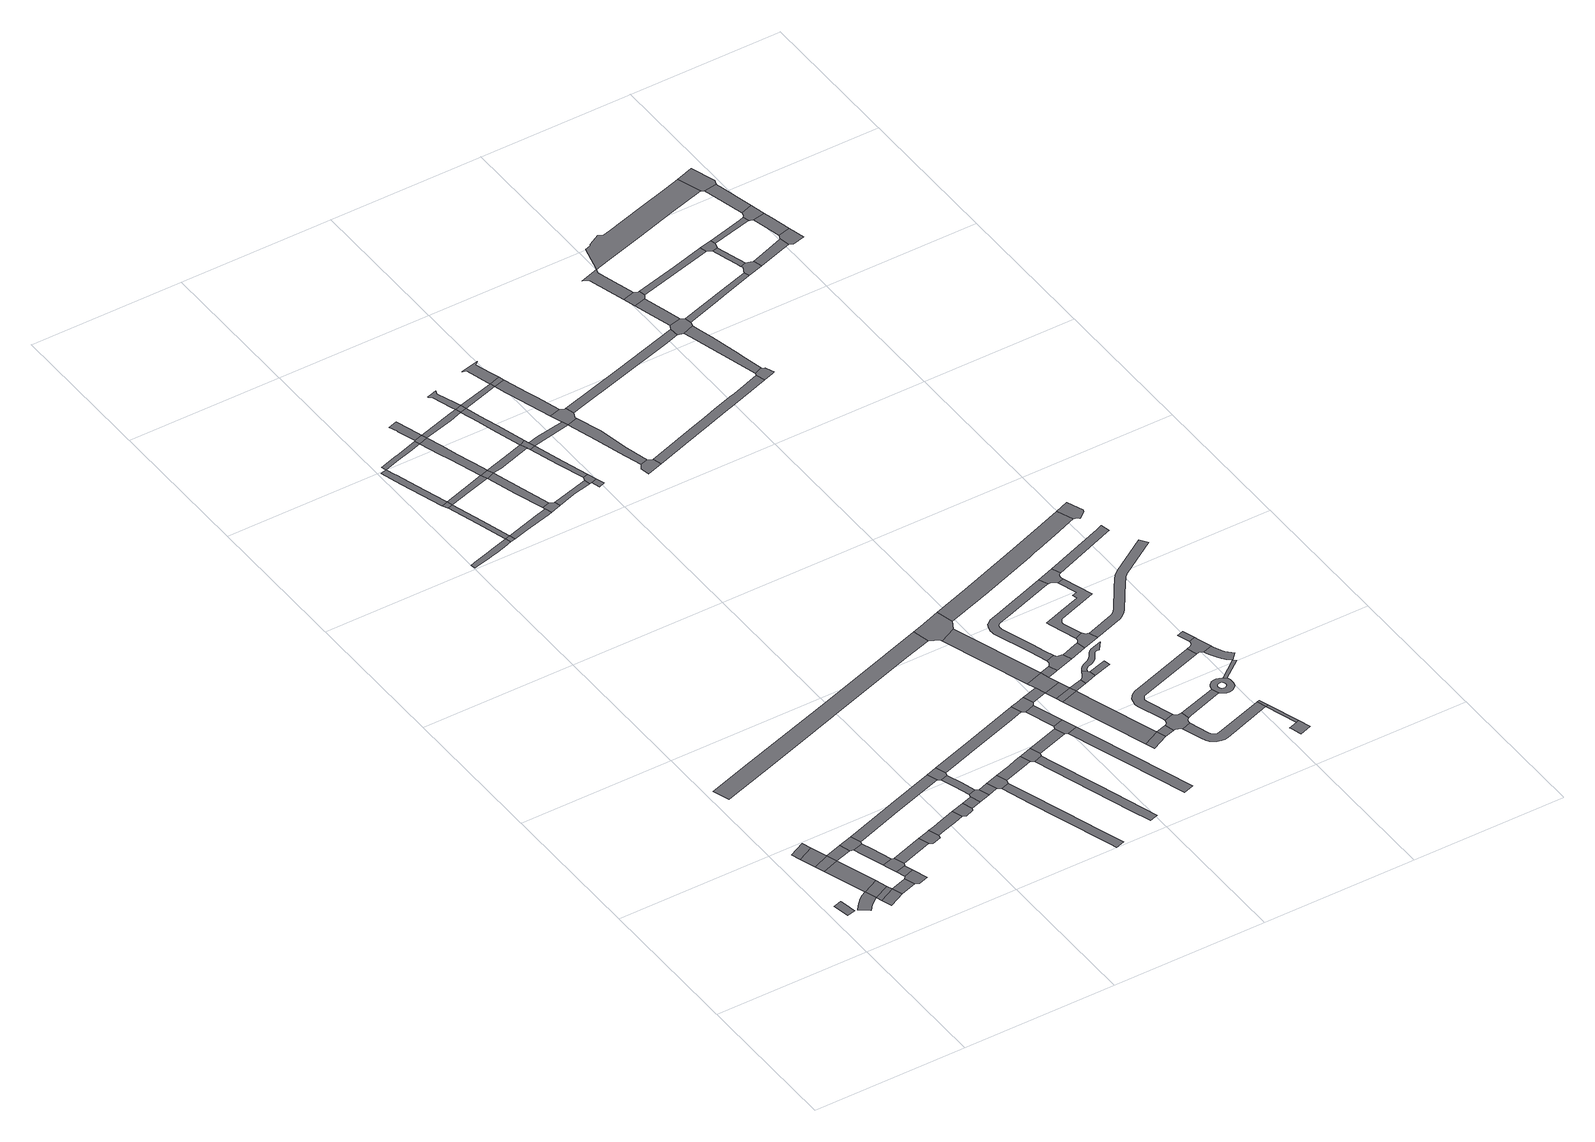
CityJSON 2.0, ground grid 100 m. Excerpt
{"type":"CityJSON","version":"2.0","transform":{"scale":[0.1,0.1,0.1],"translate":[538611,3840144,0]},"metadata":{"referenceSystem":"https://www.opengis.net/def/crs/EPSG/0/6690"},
"CityObjects":{
"road1":{"type":"Road","attributes":{"RoadStructureAttribute.sectionType":"1"},"geometry":[{"type":"MultiSurface","lod":"1","boundaries":[[[0,1,2,3,4,5]]]}]},
"road2":{"type":"Road","attributes":{"RoadStructureAttribute.sectionType":"1"},"geometry":[{"type":"MultiSurface","lod":"1","boundaries":[[[6,7,8,9,10,11,12,13]]]}]},
"road3":{"type":"Road","geometry":[{"type":"MultiSurface","lod":"1","boundaries":[[[14,15,16,17]]]}]},
"road4":{"type":"Road","attributes":{"RoadStructureAttribute.sectionType":"1"},"geometry":[{"type":"MultiSurface","lod":"1","boundaries":[[[17,16,18,19]]]}]},
"road5":{"type":"Road","geometry":[{"type":"MultiSurface","lod":"1","boundaries":[[[19,18,20,21]]]}]},
"road6":{"type":"Road","attributes":{"RoadStructureAttribute.sectionType":"1"},"geometry":[{"type":"MultiSurface","lod":"1","boundaries":[[[21,20,6,22]]]}]},
"road7":{"type":"Road","geometry":[{"type":"MultiSurface","lod":"1","boundaries":[[[22,6,13,23]]]}]},
"road8":{"type":"Road","attributes":{"RoadStructureAttribute.sectionType":"1"},"geometry":[{"type":"MultiSurface","lod":"1","boundaries":[[[23,13,24,25]]]}]},
"road9":{"type":"Road","geometry":[{"type":"MultiSurface","lod":"1","boundaries":[[[25,24,26,27]]]}]},
"road10":{"type":"Road","geometry":[{"type":"MultiSurface","lod":"1","boundaries":[[[28,19,21,29]]]}]},
"road11":{"type":"Road","geometry":[{"type":"MultiSurface","lod":"1","boundaries":[[[30,25,27,31]]]}]},
"road12":{"type":"Road","geometry":[{"type":"MultiSurface","lod":"1","boundaries":[[[32,28,29,33,34,35]]]}]},
"road13":{"type":"Road","geometry":[{"type":"MultiSurface","lod":"1","boundaries":[[[36,34,33,37,38,39]]]}]},
"road14":{"type":"Road","geometry":[{"type":"MultiSurface","lod":"1","boundaries":[[[40,41,30,31,42,43]]]}]},
"road15":{"type":"Road","geometry":[{"type":"MultiSurface","lod":"1","boundaries":[[[44,45,41,40]]]}]},
"road16":{"type":"Road","geometry":[{"type":"MultiSurface","lod":"1","boundaries":[[[46,39,38,47,45,44,48,49]]]}]},
"road17":{"type":"Road","geometry":[{"type":"MultiSurface","lod":"1","boundaries":[[[50,49,48,51]]]}]},
"road18":{"type":"Road","geometry":[{"type":"MultiSurface","lod":"1","boundaries":[[[52,53,50,51,54,55,56]]]}]},
"road19":{"type":"Road","geometry":[{"type":"MultiSurface","lod":"1","boundaries":[[[57,58,32,35,59,60]]]}]},
"road20":{"type":"Road","geometry":[{"type":"MultiSurface","lod":"1","boundaries":[[[61,62,63,52,56,64,65,66]]]}]},
"road21":{"type":"Road","geometry":[{"type":"MultiSurface","lod":"1","boundaries":[[[67,61,66,68,69,70]]]}]},
"road22":{"type":"Road","attributes":{"RoadStructureAttribute.sectionType":"1"},"geometry":[{"type":"MultiSurface","lod":"1","boundaries":[[[71,72,73,74,75,76,77,78,79,80,81,82,83,84]]]}]},
"road23":{"type":"Road","geometry":[{"type":"MultiSurface","lod":"1","boundaries":[[[85,67,70,86]]]}]},
"road24":{"type":"Road","attributes":{"RoadStructureAttribute.sectionType":"1"},"geometry":[{"type":"MultiSurface","lod":"1","boundaries":[[[87,88,89,90,91,92,93,94,95,96,97,98,99]]]}]},
"road25":{"type":"Road","geometry":[{"type":"MultiSurface","lod":"1","boundaries":[[[100,57,60,101,102,103]]]}]},
"road26":{"type":"Road","geometry":[{"type":"MultiSurface","lod":"1","boundaries":[[[104,102,101,105,106,107]]]}]},
"road27":{"type":"Road","geometry":[{"type":"MultiSurface","lod":"1","boundaries":[[[107,106,85,86,108,109]]]}]},
"road28":{"type":"Road","attributes":{"RoadStructureAttribute.sectionType":"1"},"geometry":[{"type":"MultiSurface","lod":"1","boundaries":[[[110,111,112,113,114,115,116,117,118,119,120,121,122]]]}]},
"road29":{"type":"Road","geometry":[{"type":"MultiSurface","lod":"1","boundaries":[[[122,121,123,124,125]]]}]},
"road30":{"type":"Road","geometry":[{"type":"MultiSurface","lod":"1","boundaries":[[[126,71,84,127]]]}]},
"road31":{"type":"Road","attributes":{"RoadStructureAttribute.sectionType":"1"},"geometry":[{"type":"MultiSurface","lod":"1","boundaries":[[[128,125,124,129,71,126]]]}]},
"road32":{"type":"Road","geometry":[{"type":"MultiSurface","lod":"1","boundaries":[[[130,109,108,131]]]}]},
"road33":{"type":"Road","geometry":[{"type":"MultiSurface","lod":"1","boundaries":[[[132,130,131,133,134,135]]]}]},
"road34":{"type":"Road","geometry":[{"type":"MultiSurface","lod":"1","boundaries":[[[136,137,138,134,133,139,140,141,142,143]]]}]},
"road35":{"type":"Road","attributes":{"RoadStructureAttribute.sectionType":"1"},"geometry":[{"type":"MultiSurface","lod":"1","boundaries":[[[144,145,146,147,115,148,149,150,151]]]}]},
"road36":{"type":"Road","attributes":{"RoadStructureAttribute.sectionType":"1"},"geometry":[{"type":"MultiSurface","lod":"1","boundaries":[[[152,153,122,125,154,155]]]}]},
"road37":{"type":"Road","attributes":{"RoadStructureAttribute.sectionType":"1"},"geometry":[{"type":"MultiSurface","lod":"1","boundaries":[[[156,157,126,127,158,159,160,161]]]}]},
"road38":{"type":"Road","geometry":[{"type":"MultiSurface","lod":"1","boundaries":[[[162,163,164,132,135,165,166,167]]]}]},
"road39":{"type":"Road","geometry":[{"type":"MultiSurface","lod":"1","boundaries":[[[168,169,170,144,151,171]]]}]},
"road40":{"type":"Road","geometry":[{"type":"MultiSurface","lod":"1","boundaries":[[[172,173,100,103,174,175,176]]]}]},
"road41":{"type":"Road","attributes":{"RoadStructureAttribute.sectionType":"1"},"geometry":[{"type":"MultiSurface","lod":"1","boundaries":[[[177,178,179,180,181,182,183,169,168]]]}]},
"road42":{"type":"Road","attributes":{"RoadStructureAttribute.sectionType":"1"},"geometry":[{"type":"MultiSurface","lod":"1","boundaries":[[[184,185,186,171,151,187,188,152,189]]]}]},
"road43":{"type":"Road","geometry":[{"type":"MultiSurface","lod":"1","boundaries":[[[189,152,155,190,191]]]}]},
"road44":{"type":"Road","attributes":{"RoadStructureAttribute.sectionType":"1"},"geometry":[{"type":"MultiSurface","lod":"1","boundaries":[[[192,191,190,193,194,195]]]}]},
"road45":{"type":"Road","geometry":[{"type":"MultiSurface","lod":"1","boundaries":[[[195,194,156,161,196,197]]]}]},
"road46":{"type":"Road","geometry":[{"type":"MultiSurface","lod":"1","boundaries":[[[198,199,162,167,200,201,202]]]}]},
"road47":{"type":"Road","geometry":[{"type":"MultiSurface","lod":"1","boundaries":[[[203,204,201,200,205,206,207,208]]]}]},
"road48":{"type":"Road","attributes":{"RoadStructureAttribute.sectionType":"1"},"geometry":[{"type":"MultiSurface","lod":"1","boundaries":[[[209,210,168,171,211,212,213]]]}]},
"road49":{"type":"Road","attributes":{"RoadStructureAttribute.sectionType":"1"},"geometry":[{"type":"MultiSurface","lod":"1","boundaries":[[[214,215,189,191,216,217,218]]]}]},
"road50":{"type":"Road","attributes":{"RoadStructureAttribute.sectionType":"1"},"geometry":[{"type":"MultiSurface","lod":"1","boundaries":[[[219,220,197,196,221,222,223,224]]]}]},
"road51":{"type":"Road","geometry":[{"type":"MultiSurface","lod":"1","boundaries":[[[225,198,202,226]]]}]},
"road52":{"type":"Road","attributes":{"RoadStructureAttribute.sectionType":"1"},"geometry":[{"type":"MultiSurface","lod":"1","boundaries":[[[227,228,229,230,231,232,233,234,209,235]]]}]},
"road53":{"type":"Road","geometry":[{"type":"MultiSurface","lod":"1","boundaries":[[[236,237,219,224,238,239]]]}]},
"road54":{"type":"Road","attributes":{"RoadStructureAttribute.sectionType":"1"},"geometry":[{"type":"MultiSurface","lod":"1","boundaries":[[[240,241,242,243,213,244,245,246,214,247]]]}]},
"road55":{"type":"Road","geometry":[{"type":"MultiSurface","lod":"1","boundaries":[[[247,214,218,248,249,250,251]]]}]},
"road56":{"type":"Road","attributes":{"RoadStructureAttribute.sectionType":"1"},"geometry":[{"type":"MultiSurface","lod":"1","boundaries":[[[252,250,249,253,237,236]]]}]},
"road57":{"type":"Road","geometry":[{"type":"MultiSurface","lod":"1","boundaries":[[[254,255,239,238]]]}]},
"road58":{"type":"Road","geometry":[{"type":"MultiSurface","lod":"1","boundaries":[[[235,209,213,243]]]}]},
"road59":{"type":"Road","geometry":[{"type":"MultiSurface","lod":"1","boundaries":[[[256,257,258,172,176,259,260,261]]]}]},
"road60":{"type":"Road","geometry":[{"type":"MultiSurface","lod":"1","boundaries":[[[262,263,225,226,264,265]]]}]},
"road61":{"type":"Road","geometry":[{"type":"MultiSurface","lod":"1","boundaries":[[[260,259,263,262]]]}]},
"road62":{"type":"Road","geometry":[{"type":"MultiSurface","lod":"1","boundaries":[[[266,267,265,264,268,269,270,271]]]}]},
"road63":{"type":"Road","attributes":{"RoadStructureAttribute.sectionType":"1"},"geometry":[{"type":"MultiSurface","lod":"1","boundaries":[[[272,273,235,243,274,275]]]}]},
"road64":{"type":"Road","attributes":{"RoadStructureAttribute.sectionType":"1"},"geometry":[{"type":"MultiSurface","lod":"1","boundaries":[[[276,277,251,250,278,279]]]}]},
"road65":{"type":"Road","geometry":[{"type":"MultiSurface","lod":"1","boundaries":[[[280,256,261,281]]]}]},
"road66":{"type":"Road","geometry":[{"type":"MultiSurface","lod":"1","boundaries":[[[282,283,87,99,284,285,286,287]]]}]},
"road67":{"type":"Road","attributes":{"RoadStructureAttribute.sectionType":"1"},"geometry":[{"type":"MultiSurface","lod":"1","boundaries":[[[286,285,288,289]]]}]},
"road68":{"type":"Road","geometry":[{"type":"MultiSurface","lod":"1","boundaries":[[[289,288,280,281,290,291]]]}]},
"road69":{"type":"Road","attributes":{"RoadStructureAttribute.sectionType":"1"},"geometry":[{"type":"MultiSurface","lod":"1","boundaries":[[[290,281,292,293]]]}]},
"road70":{"type":"Road","geometry":[{"type":"MultiSurface","lod":"1","boundaries":[[[293,292,294,295]]]}]},
"road71":{"type":"Road","attributes":{"RoadStructureAttribute.sectionType":"1"},"geometry":[{"type":"MultiSurface","lod":"1","boundaries":[[[296,297,295,294,298,299,300,301]]]}]},
"road72":{"type":"Road","geometry":[{"type":"MultiSurface","lod":"1","boundaries":[[[301,300,302,303]]]}]},
"road73":{"type":"Road","attributes":{"RoadStructureAttribute.sectionType":"1"},"geometry":[{"type":"MultiSurface","lod":"1","boundaries":[[[304,305,306,307,308,309,310,272,311]]]}]},
"road74":{"type":"Road","geometry":[{"type":"MultiSurface","lod":"1","boundaries":[[[312,313,314,315,316,317]]]}]},
"road75":{"type":"Road","attributes":{"RoadStructureAttribute.sectionType":"1"},"geometry":[{"type":"MultiSurface","lod":"1","boundaries":[[[318,319,320,321,279,322,323,313,312]]]}]},
"road76":{"type":"Road","geometry":[{"type":"MultiSurface","lod":"1","boundaries":[[[311,272,275,324]]]}]},
"road77":{"type":"Road","attributes":{"RoadStructureAttribute.sectionType":"1"},"geometry":[{"type":"MultiSurface","lod":"1","boundaries":[[[325,326,327,324,275,328,329,330,331,332,333]]]}]},
"road78":{"type":"Road","geometry":[{"type":"MultiSurface","lod":"1","boundaries":[[[334,333,332,276,279,321,335,336,337]]]}]},
"road79":{"type":"Road","attributes":{"RoadStructureAttribute.sectionType":"1"},"geometry":[{"type":"MultiSurface","lod":"1","boundaries":[[[338,289,291,339,340]]]}]},
"road80":{"type":"Road","attributes":{"RoadStructureAttribute.sectionType":"1"},"geometry":[{"type":"MultiSurface","lod":"1","boundaries":[[[341,293,295,342]]]}]},
"road81":{"type":"Road","attributes":{"RoadStructureAttribute.sectionType":"1"},"geometry":[{"type":"MultiSurface","lod":"1","boundaries":[[[343,301,303,344]]]}]},
"road82":{"type":"Road","geometry":[{"type":"MultiSurface","lod":"1","boundaries":[[[345,346,347,348,349,350,351,352,353,354,355,356,357,358,338,340,359,360]]]}]},
"road83":{"type":"Road","geometry":[{"type":"MultiSurface","lod":"1","boundaries":[[[361,362,363,341,342,364,365,366,367,368]]]}]},
"road84":{"type":"Road","geometry":[{"type":"MultiSurface","lod":"1","boundaries":[[[369,370,371,372,373,374,375,343,344,376,377,378,379,380,381,382,383,384]]]}]},
"road85":{"type":"Road","attributes":{"RoadStructureAttribute.sectionType":"1"},"geometry":[{"type":"MultiSurface","lod":"1","boundaries":[[[385,386,366,365]]]}]},
"road86":{"type":"Road","attributes":{"RoadStructureAttribute.sectionType":"1"},"geometry":[{"type":"MultiSurface","lod":"1","boundaries":[[[387,388,360,359,389]]]}]},
"road87":{"type":"Road","geometry":[{"type":"MultiSurface","lod":"1","boundaries":[[[390,391,392,393,394,395,396,397,398,399,400,401,402,403,404,405,406,407,408,409,410,361,368]]]}]},
"road88":{"type":"Road","attributes":{"RoadStructureAttribute.sectionType":"1"},"geometry":[{"type":"MultiSurface","lod":"1","boundaries":[[[411,412,413,414,415,416,417,418,419,420,421,352,351,422,423,424,425,426,427,428,429,430,431,432,433,434,435]]]}]},
"road89":{"type":"Road","attributes":{"RoadStructureAttribute.sectionType":"1"},"geometry":[{"type":"MultiSurface","lod":"1","boundaries":[[[436,437,438,439,440,380,379,441,442,443,444,445,446,447,448,449,450]]]}]},
"road90":{"type":"Road","attributes":{"RoadStructureAttribute.sectionType":"1"},"geometry":[{"type":"MultiSurface","lod":"1","boundaries":[[[451,384,383,452,453]]]}]},
"road91":{"type":"Road","attributes":{"RoadStructureAttribute.sectionType":"1"},"geometry":[{"type":"MultiSurface","lod":"1","boundaries":[[[454,455,456,457,458,459,460,461,462,373,372,463,464,465,466,467,468]]]}]},
"road92":{"type":"Road","geometry":[{"type":"MultiSurface","lod":"1","boundaries":[[[469,470,471,472,473,474,475,476,477,387,389,478,479]]]}]},
"road93":{"type":"Road","attributes":{"RoadStructureAttribute.sectionType":"1"},"geometry":[{"type":"MultiSurface","lod":"1","boundaries":[[[480,481,482,483,484,485,317,316,486,487,488,489,490,491]]]}]},
"road94":{"type":"Road","attributes":{"RoadStructureAttribute.sectionType":"1"},"geometry":[{"type":"MultiSurface","lod":"1","boundaries":[[[492,493,337,336,494,495,496,497]]]}]},
"road95":{"type":"Road","attributes":{"RoadStructureAttribute.sectionType":"1"},"geometry":[{"type":"MultiSurface","lod":"1","boundaries":[[[498,499,500,501,502,503,504,505,506,507,508,509,510,511,512,513,514,474,473]]]}]},
"road96":{"type":"Road","attributes":{"RoadStructureAttribute.sectionType":"1"},"geometry":[{"type":"MultiSurface","lod":"1","boundaries":[[[515,516,517,518,519,520,521,522,523,451,453,524,525,526,527,528,529,530,531,532,533,534,535,536,537,538,539],[540,541,542,543,544,545,546,547,548,549,550,551,552,553,554,555,556,557,558,559,560,561,562]]]}]},
"road97":{"type":"Road","geometry":[{"type":"MultiSurface","lod":"1","boundaries":[[[563,564,565,566,567,568,569,570,571]]]}]},
"road98":{"type":"Road","attributes":{"RoadStructureAttribute.sectionType":"1"},"geometry":[{"type":"MultiSurface","lod":"1","boundaries":[[[572,573,574,575,282,287,576,577,578,579,580,581,582,583,584,585,586]]]}]},
"road99":{"type":"Road","geometry":[{"type":"MultiSurface","lod":"1","boundaries":[[[587,450,449,588]]]}]},
"road100":{"type":"Road","attributes":{"RoadStructureAttribute.sectionType":"1"},"geometry":[{"type":"MultiSurface","lod":"1","boundaries":[[[588,449,564,563]]]}]},
"road101":{"type":"Road","geometry":[{"type":"MultiSurface","lod":"1","boundaries":[[[589,411,435,590,508,507,591,592,593,594,595]]]}]},
"road102":{"type":"Road","attributes":{"RoadStructureAttribute.sectionType":"1"},"geometry":[{"type":"MultiSurface","lod":"1","boundaries":[[[596,539,538,597]]]}]},
"road103":{"type":"Road","geometry":[{"type":"MultiSurface","lod":"1","boundaries":[[[598,599,600,601,602,603,454,468,604,605,606,607]]]}]},
"road104":{"type":"Road","geometry":[{"type":"MultiSurface","lod":"1","boundaries":[[[608,609,600,599]]]}]},
"road105":{"type":"Road","attributes":{"RoadStructureAttribute.sectionType":"1"},"geometry":[{"type":"MultiSurface","lod":"1","boundaries":[[[610,611,612,613,607,606,614,615,616,617,618,596,619]]]}]},
"road106":{"type":"Road","attributes":{"RoadStructureAttribute.sectionType":"1"},"geometry":[{"type":"MultiSurface","lod":"1","boundaries":[[[620,621,622,623,624,625,626,627,628,629,479,478,630,631,632,633,634,635,636,637,638,639]]]}]},
"road107":{"type":"Road","attributes":{"RoadStructureAttribute.sectionType":"1"},"geometry":[{"type":"MultiSurface","lod":"1","boundaries":[[[640,641,589,595,642,643]]]}]},
"road108":{"type":"Road","geometry":[{"type":"MultiSurface","lod":"1","boundaries":[[[644,645,646,480,491,647,648,649]]]}]},
"road109":{"type":"Road","attributes":{"RoadStructureAttribute.sectionType":"1"},"geometry":[{"type":"MultiSurface","lod":"1","boundaries":[[[650,651,652,653,654,655,656,646,645]]]}]},
"road110":{"type":"Road","geometry":[{"type":"MultiSurface","lod":"1","boundaries":[[[657,658,492,497,659,655,654,660,661]]]}]},
"road111":{"type":"Road","attributes":{"RoadStructureAttribute.sectionType":"1"},"geometry":[{"type":"MultiSurface","lod":"1","boundaries":[[[662,663,664,665,666,667,668,669]]]}]},
"road112":{"type":"Road","attributes":{"RoadStructureAttribute.sectionType":"1"},"geometry":[{"type":"MultiSurface","lod":"1","boundaries":[[[670,671,672,673,658,657]]]}]},
"road113":{"type":"Road","geometry":[{"type":"MultiSurface","lod":"1","boundaries":[[[674,669,668,672,671,675,676]]]}]},
"road114":{"type":"Road","geometry":[{"type":"MultiSurface","lod":"1","boundaries":[[[677,572,586,678,679,680,681]]]}]},
"road115":{"type":"Road","attributes":{"RoadStructureAttribute.sectionType":"1"},"geometry":[{"type":"MultiSurface","lod":"1","boundaries":[[[682,683,684,661,660,685,686,687]]]}]},
"road116":{"type":"Road","attributes":{"RoadStructureAttribute.sectionType":"1"},"geometry":[{"type":"MultiSurface","lod":"1","boundaries":[[[688,689,676,675,690,691]]]}]},
"road117":{"type":"Road","attributes":{"RoadStructureAttribute.sectionType":"1"},"geometry":[{"type":"MultiSurface","lod":"1","boundaries":[[[692,693,694,695,696,697,698,699,700,701,702,703,704,664,705,706,707,708]]]}]},
"road118":{"type":"Road","geometry":[{"type":"MultiSurface","lod":"1","boundaries":[[[709,710,688,691,711,712,713]]]}]},
"road119":{"type":"Road","geometry":[{"type":"MultiSurface","lod":"1","boundaries":[[[714,715,712,711,716,717,718,719]]]}]},
"road120":{"type":"Road","geometry":[{"type":"MultiSurface","lod":"1","boundaries":[[[719,718,720,682,687,721,722]]]}]},
"road121":{"type":"Road","attributes":{"RoadStructureAttribute.sectionType":"1"},"geometry":[{"type":"MultiSurface","lod":"1","boundaries":[[[723,724,722,721,725,726]]]}]},
"road122":{"type":"Road","attributes":{"RoadStructureAttribute.sectionType":"1"},"geometry":[{"type":"MultiSurface","lod":"1","boundaries":[[[727,728,709,713,729]]]}]},
"road123":{"type":"Road","geometry":[{"type":"MultiSurface","lod":"1","boundaries":[[[730,731,723,726,732,733,734]]]}]},
"road124":{"type":"Road","attributes":{"RoadStructureAttribute.sectionType":"1"},"geometry":[{"type":"MultiSurface","lod":"1","boundaries":[[[735,736,737,738,731,730]]]}]},
"road125":{"type":"Road","geometry":[{"type":"MultiSurface","lod":"1","boundaries":[[[739,740,741,742,727,729,743,737,736]]]}]},
"road126":{"type":"Road","attributes":{"RoadStructureAttribute.sectionType":"1"},"geometry":[{"type":"MultiSurface","lod":"1","boundaries":[[[744,745,746,747,740,739]]]}]},
"road127":{"type":"Road","geometry":[{"type":"MultiSurface","lod":"1","boundaries":[[[748,692,708,746,745,749]]]}]}
},
"vertices":[
[130,407,0],[122,449,0],[67,433,0],[74,397,0],[85,325,0],[141,338,0],
[280,444,0],[252,428,0],[223,408,0],[183,365,0],[161,335,0],[220,289,0],[252,329,0],[305,369,0],
[219,990,0],[114,940,0],[133,883,0],[237,933,0],
[167,782,0],[274,824,0],
[187,721,0],[296,757,0],
[384,495,0],
[409,420,0],
[318,331,0],[422,382,0],
[340,265,0],[444,316,0],
[384,861,0],[406,794,0],
[528,418,0],[550,351,0],
[477,892,0],[428,786,0],[495,808,0],[499,825,0],
[516,744,0],[447,728,0],[495,585,0],[561,607,0],
[610,460,0],[543,438,0],[576,339,0],[642,361,0],
[591,516,0],[525,494,0],
[568,604,0],[504,557,0],[600,534,0],[577,600,0],
[788,671,0],[810,604,0],
[873,699,0],[861,695,0],[833,591,0],[890,610,0],[895,633,0],
[1131,1111,0],[824,1008,0],[840,939,0],[1154,1044,0],
[1073,766,0],[973,733,0],[917,714,0],[948,650,0],[1036,680,0],[1096,700,0],
[1161,795,0],[1119,689,0],[1175,712,0],[1183,729,0],
[289,4128,0],[240,4113,0],[175,4094,0],[132,4081,0],[34,4052,0],[2,4042,0],[10,4010,0],[25,4014,0],[119,4036,0],[140,4042,0],[192,4058,0],[269,4081,0],[281,4085,0],[299,4090,0],
[1230,818,0],[1252,752,0],
[1753,2202,0],[1516,2122,0],[1020,1958,0],[365,1746,0],[52,1644,0],[87,1538,0],[92,1539,0],[377,1632,0],[671,1728,0],[1132,1881,0],[1613,2038,0],[1723,2073,0],[1778,2091,0],
[1206,1136,0],[1174,1032,0],[1221,1048,0],[1228,1069,0],
[1253,952,0],[1205,936,0],[1236,841,0],[1283,856,0],
[1326,777,0],[1304,843,0],
[187,4591,0],[127,4789,0],[97,4885,0],[83,4931,0],[83,4934,0],[62,5000,0],[20,4987,0],[51,4887,0],[51,4885,0],[62,4849,0],[85,4775,0],[149,4564,0],[192,4577,0],
[167,4531,0],[170,4531,0],[202,4542,0],
[323,4138,0],[334,4100,0],
[263,4340,0],[229,4329,0],
[1370,866,0],[1393,799,0],
[1455,894,0],[1414,784,0],[1471,803,0],[1478,828,0],
[1676,181,0],[1599,414,0],[1505,701,0],[1478,589,0],[1542,395,0],[1657,47,0],[1672,1,0],[1729,19,0],
[330,5120,0],[181,5072,0],[175,5070,0],[50,5030,0],[145,5026,0],[150,5027,0],[278,5067,0],[344,5088,0],
[476,4669,0],[334,4623,0],[346,4585,0],[493,4630,0],
[617,4228,0],[541,4205,0],[433,4129,0],[571,4165,0],[593,4171,0],[632,4184,0],
[1655,961,0],[1613,947,0],[1558,928,0],[1539,848,0],[1627,878,0],[1677,894,0],
[393,5143,0],[337,5127,0],[339,5123,0],[404,5111,0],
[1851,1352,0],[1509,1237,0],[1539,1173,0],[1770,1250,0],[1874,1285,0],
[384,5174,0],[342,5305,0],[339,5313,0],[337,5320,0],[279,5302,0],[297,5250,0],[299,5243,0],
[526,4711,0],[469,4896,0],[435,5009,0],[385,4956,0],[410,4878,0],[533,4687,0],
[495,4625,0],[546,4650,0],
[609,4442,0],[556,4427,0],[612,4245,0],[665,4261,0],
[707,4208,0],[695,4247,0],
[1741,990,0],[1669,966,0],[1698,882,0],[1755,901,0],[1763,923,0],
[1884,508,0],[1779,829,0],[1828,489,0],[1917,218,0],[1958,95,0],[2015,113,0],
[675,5229,0],[631,5215,0],[575,5156,0],[601,5163,0],[685,5194,0],
[809,4773,0],[673,4731,0],[606,4658,0],[687,4684,0],[825,4728,0],
[937,4314,0],[861,4293,0],[750,4222,0],[820,4245,0],[880,4260,0],[946,4275,0],
[1950,1059,0],[1972,993,0],
[701,5289,0],[661,5401,0],[671,5424,0],[617,5409,0],[603,5405,0],[609,5401,0],[623,5391,0],[667,5253,0],[717,5244,0],
[983,4350,0],[949,4339,0],[962,4279,0],[1001,4291,0],
[792,4984,0],[773,5049,0],[757,5105,0],[728,5204,0],[723,5067,0],[735,5025,0],[750,4974,0],[848,4793,0],
[826,4724,0],[831,4708,0],[870,4721,0],[857,4761,0],
[931,4521,0],[893,4513,0],
[977,4222,0],[1017,4237,0],
[1952,1384,0],[1901,1368,0],[1875,1360,0],[1895,1273,0],[1961,1295,0],[1973,1317,0],
[2026,1101,0],[1960,1079,0],[1991,985,0],[2057,1007,0],
[2190,611,0],[2091,906,0],[2060,778,0],[2123,588,0],[2254,196,0],[2321,218,0],
[959,5312,0],[938,5306,0],[891,5254,0],[967,5277,0],
[1112,4811,0],[929,4779,0],[1077,4763,0],[1127,4771,0],
[2054,1416,0],[2076,1350,0],
[1955,2270,0],[1812,2221,0],[1838,2061,0],[1843,2046,0],[1952,2099,0],[1982,2158,0],
[2035,1473,0],[2149,1510,0],
[2190,1388,0],[2168,1454,0],
[2101,1275,0],[2214,1313,0],
[2115,1232,0],[2229,1270,0],
[2275,1133,0],[2237,1247,0],[2240,856,0],[2286,719,0],[2302,670,0],[2411,723,0],
[2322,610,0],[2431,663,0],
[1014,5390,0],[982,5494,0],[1005,5514,0],[889,5487,0],[886,5484,0],[910,5476,0],[955,5325,0],[1032,5334,0],
[1329,4275,0],[1282,4260,0],[1257,4225,0],[1270,4167,0],[1378,4203,0],[1359,4258,0],
[1293,4425,0],[1259,4590,0],[1251,4632,0],[1199,4794,0],[1186,4575,0],[1235,4410,0],
[1042,5300,0],
[1114,5066,0],[1092,5136,0],[1060,5240,0],[992,5195,0],[1025,5089,0],[1039,5046,0],[1068,4952,0],[1087,4891,0],[1160,4914,0],
[1191,4899,0],[1194,4809,0],[1211,4844,0],[1195,4900,0],
[2221,1535,0],[2229,1474,0],[2240,1478,0],
[2304,1336,0],[2312,1297,0],
[2483,746,0],[2498,684,0],
[2334,1577,0],[2325,1578,0],[2315,1580,0],[2310,1582,0],[2305,1585,0],[2299,1592,0],[2296,1598,0],[2239,1579,0],[2238,1570,0],[2237,1563,0],[2236,1556,0],[2233,1550,0],[2230,1545,0],[2225,1539,0],[2362,1520,0],[2342,1576,0],
[2352,1400,0],[2334,1367,0],[2320,1348,0],[2333,1304,0],[2394,1324,0],[2385,1367,0],[2379,1370,0],[2377,1379,0],
[2604,784,0],[2589,787,0],[2577,795,0],[2571,804,0],[2506,785,0],[2505,770,0],[2497,756,0],[2510,685,0],[2526,683,0],[2539,677,0],[2548,667,0],[2608,690,0],[2609,705,0],[2614,718,0],[2627,730,0],[2619,786,0],
[2515,1364,0],[2506,1406,0],
[2465,1618,0],[2443,1611,0],[2477,1559,0],
[2381,1392,0],[2391,1405,0],[2404,1411,0],[2432,1421,0],[2452,1433,0],[2469,1448,0],[2484,1471,0],[2501,1494,0],[2511,1501,0],[2522,1502,0],[2535,1499,0],[2578,1555,0],[2503,1532,0],[2486,1523,0],[2474,1509,0],[2460,1489,0],[2445,1472,0],[2425,1456,0],[2398,1443,0],[2377,1432,0],[2363,1419,0],
[2588,2198,0],[2254,2082,0],[2168,2052,0],[2144,2034,0],[2137,2029,0],[2128,2012,0],[2121,1999,0],[2117,1974,0],[2117,1955,0],[2119,1941,0],[2200,1696,0],[2274,1662,0],[2247,1744,0],[2178,1954,0],[2177,1957,0],[2177,1959,0],[2177,1969,0],[2179,1979,0],[2181,1984,0],[2184,1989,0],[2196,1999,0],[2199,2000,0],[2266,2023,0],[2604,2140,0],[2612,2141,0],
[2700,528,0],[2684,527,0],[2671,532,0],[2658,543,0],[2651,558,0],[2592,540,0],[2602,512,0],[2613,494,0],[2630,480,0],[2650,470,0],[2675,463,0],[2697,461,0],[2720,467,0],[3044,577,0],[3024,637,0],
[2873,869,0],[2653,740,0],[2889,820,0],
[2950,1238,0],[2508,1090,0],[2486,1077,0],[2469,1063,0],[2454,1043,0],[2446,1020,0],[2441,994,0],[2445,971,0],[2500,806,0],[2510,984,0],[2509,1000,0],[2515,1013,0],[2525,1024,0],[2542,1031,0],[2971,1175,0],
[2560,1655,0],[2554,1657,0],[2548,1660,0],[2540,1667,0],[2533,1677,0],[2483,1657,0],[2482,1646,0],[2480,1635,0],[2471,1623,0],[2587,1596,0],[2567,1653,0],
[2244,4559,0],[2057,4495,0],[2017,4482,0],[1910,4446,0],[1776,4402,0],[1716,4382,0],[1587,4273,0],[1789,4341,0],[1951,4395,0],[1963,4399,0],[2080,4439,0],[2263,4501,0],
[2065,5158,0],[1634,5028,0],[1282,4865,0],[1557,4945,0],[1966,5064,0],[2068,5098,0],
[2529,1687,0],[2492,1802,0],[2491,1812,0],[2493,1821,0],[2499,1831,0],[2506,1839,0],[2509,1841,0],[2514,1844,0],[2770,1931,0],[2705,2129,0],[2662,2115,0],[2703,1989,0],[2673,1981,0],[2682,1949,0],[2544,1904,0],[2418,1860,0],[2429,1828,0],
[2979,918,0],[2961,926,0],[2942,929,0],[2922,928,0],[2905,922,0],[2903,920,0],[2890,909,0],[2880,894,0],[2876,880,0],[2903,808,0],[2906,806,0],[2927,797,0],[2946,795,0],[2964,799,0],[2969,801,0],[2986,812,0],[2994,821,0],[2999,828,0],[3005,847,0],[3007,863,0],[3005,877,0],[3004,883,0],[3000,896,0],[2996,903,0],[2980,917,0],[2926,845,0],[2925,845,0],[2919,851,0],[2916,858,0],[2915,866,0],[2916,873,0],[2920,881,0],[2926,886,0],[2935,890,0],[2943,891,0],[2950,888,0],[2955,886,0],[2957,884,0],[2962,878,0],[2965,870,0],[2965,860,0],[2961,852,0],[2959,850,0],[2956,847,0],[2950,843,0],[2948,842,0],[2943,841,0],[2934,841,0],
[3130,373,0],[3111,367,0],[3053,347,0],[3058,332,0],[3073,281,0],[3078,269,0],[3156,294,0],[3151,307,0],[3135,359,0],
[2999,2646,0],[2867,2595,0],[2589,2493,0],[2196,2352,0],[2227,2239,0],[2267,2253,0],[2657,2395,0],[2700,2411,0],[2715,2416,0],[2768,2436,0],[2776,2439,0],[2844,2465,0],[2875,2477,0],[3010,2529,0],[3040,2541,0],
[3041,642,0],[3061,582,0],
[2701,2240,0],[2633,2143,0],[2700,2143,0],[2702,2158,0],[2706,2171,0],[2714,2178,0],[2723,2184,0],
[3111,1018,0],[3128,1004,0],
[3046,1281,0],[3040,1299,0],[2998,1286,0],[2996,1269,0],[2988,1256,0],[2976,1247,0],[2986,1177,0],[3001,1175,0],[3013,1167,0],[3076,1187,0],
[3014,1382,0],[2971,1367,0],
[3139,1078,0],[3113,1108,0],[3095,1138,0],[3080,1175,0],[3020,1154,0],[3027,1133,0],[3049,1090,0],[3067,1063,0],[3083,1044,0],[3153,1065,0],
[3248,2186,0],[2997,2023,0],[2984,2013,0],[2966,1996,0],[2950,1977,0],[2899,1903,0],[2797,1756,0],[2784,1740,0],[2768,1726,0],[2754,1717,0],[2782,1663,0],[2805,1678,0],[2827,1698,0],[2845,1719,0],[2981,1916,0],[2999,1941,0],[3010,1955,0],[3024,1968,0],[3033,1975,0],[3281,2136,0],
[3138,2405,0],[3102,2391,0],[3132,2339,0],[3154,2344,0],
[2308,4593,0],[2303,4600,0],[2253,4577,0],[2329,4523,0],[2345,4529,0],[2323,4588,0],
[2269,4750,0],[2267,4770,0],[2219,4977,0],[2198,5059,0],[2183,5116,0],[2108,5085,0],[2131,5007,0],
[2160,5206,0],[2082,5190,0],[2093,5090,0],[2193,5149,0],[2182,5191,0],
[2000,5776,0],[1994,5799,0],[2006,5824,0],[1882,5783,0],[1917,5766,0],[1928,5725,0],[1987,5520,0],[2064,5542,0],
[2122,5339,0],[2087,5460,0],[2011,5438,0],[2046,5318,0],
[2087,5528,0],[2109,5490,0],[2099,5531,0],
[3088,2681,0],[3064,2535,0],[3075,2521,0],[3122,2557,0],[3129,2575,0],
[2678,5346,0],[2494,5289,0],[2189,5193,0],[2401,5216,0],[2472,5239,0],[2690,5311,0],
[2592,5663,0],[2381,5606,0],[2576,5613,0],[2603,5620,0],
[2816,6236,0],[2707,6201,0],[2531,6150,0],[2359,6099,0],[2256,6069,0],[2199,6051,0],[2179,6063,0],[2173,6071,0],[2094,6024,0],[2094,6023,0],[2087,6013,0],[2051,6003,0],[2018,5874,0],[2113,5855,0],[2362,5928,0],[2629,6010,0],[2866,6080,0],
[2676,5685,0],[2631,5673,0],[2636,5603,0],[2671,5611,0],[2685,5651,0],
[2716,5461,0],[2700,5514,0],[2666,5502,0],[2686,5437,0],[2695,5406,0],[2730,5417,0],
[2700,5389,0],[2795,5345,0],[2778,5400,0],
[3009,5484,0],[2914,5450,0],[2947,5395,0],[3022,5419,0],
[2939,5756,0],[2912,5746,0],[2952,5719,0],
[3103,5534,0],[3021,5514,0],[3035,5415,0],[3047,5407,0],[3129,5427,0],
[3071,5669,0],[3057,5723,0],[2977,5704,0],[2994,5632,0],
[3034,5821,0],[2956,5791,0],[2954,5776,0],[2949,5766,0],[2958,5715,0],
[2978,6053,0],[2971,6081,0],[2888,6068,0],[2910,5979,0],
[2932,6273,0],[2983,6114,0]
]}
